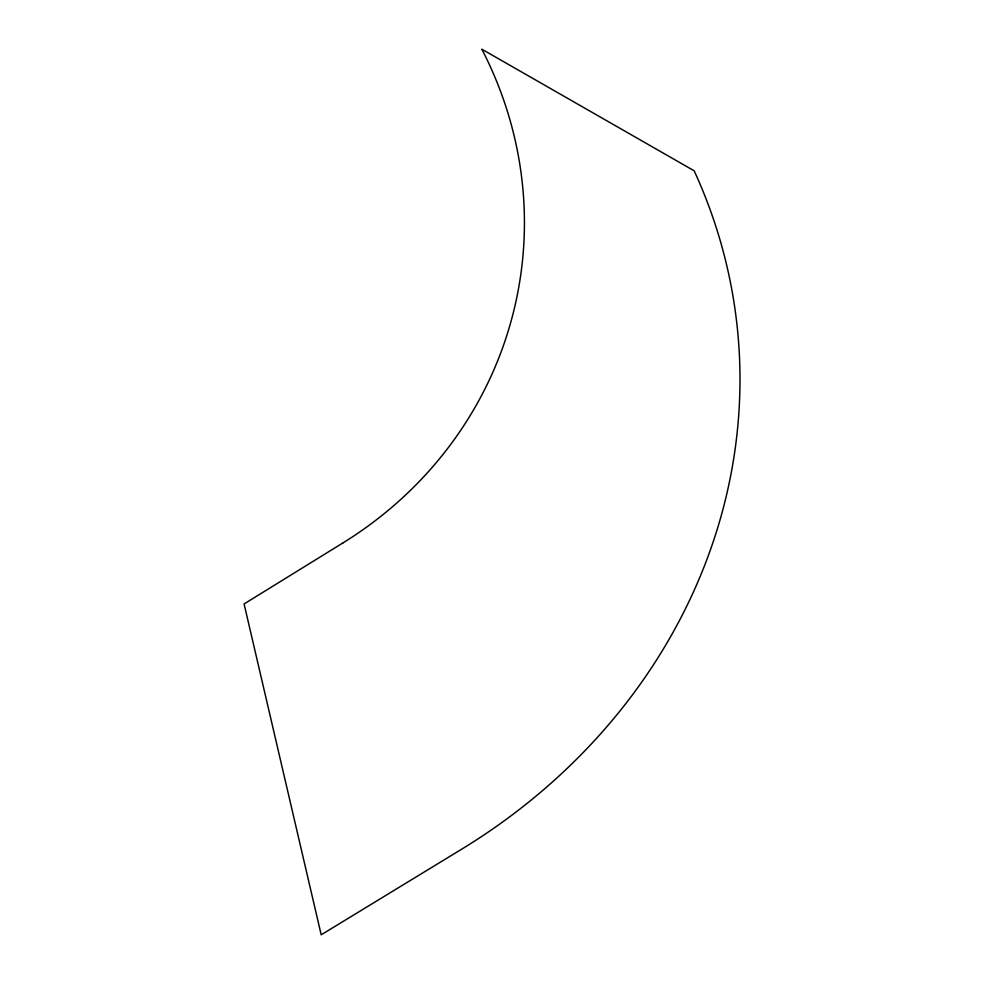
<?xml version="1.0" encoding="UTF-8"?>
<svg xmlns="http://www.w3.org/2000/svg" width="984" height="984" viewBox="0 0 984 984"><rect width="100%" height="100%" fill="white"/><g stroke="black" fill="none" stroke-linecap="round" stroke-linejoin="round"><path stroke-width="1.48" d="M342.899 542.947L244.093 603.955L321.19 934.8L461.348 849.389A610.904 550.745 -7.5 0 0 694.163 170.798L481.828 49.2A405.802 386.86 9.9 0 1 342.899 542.947"/></g></svg>
